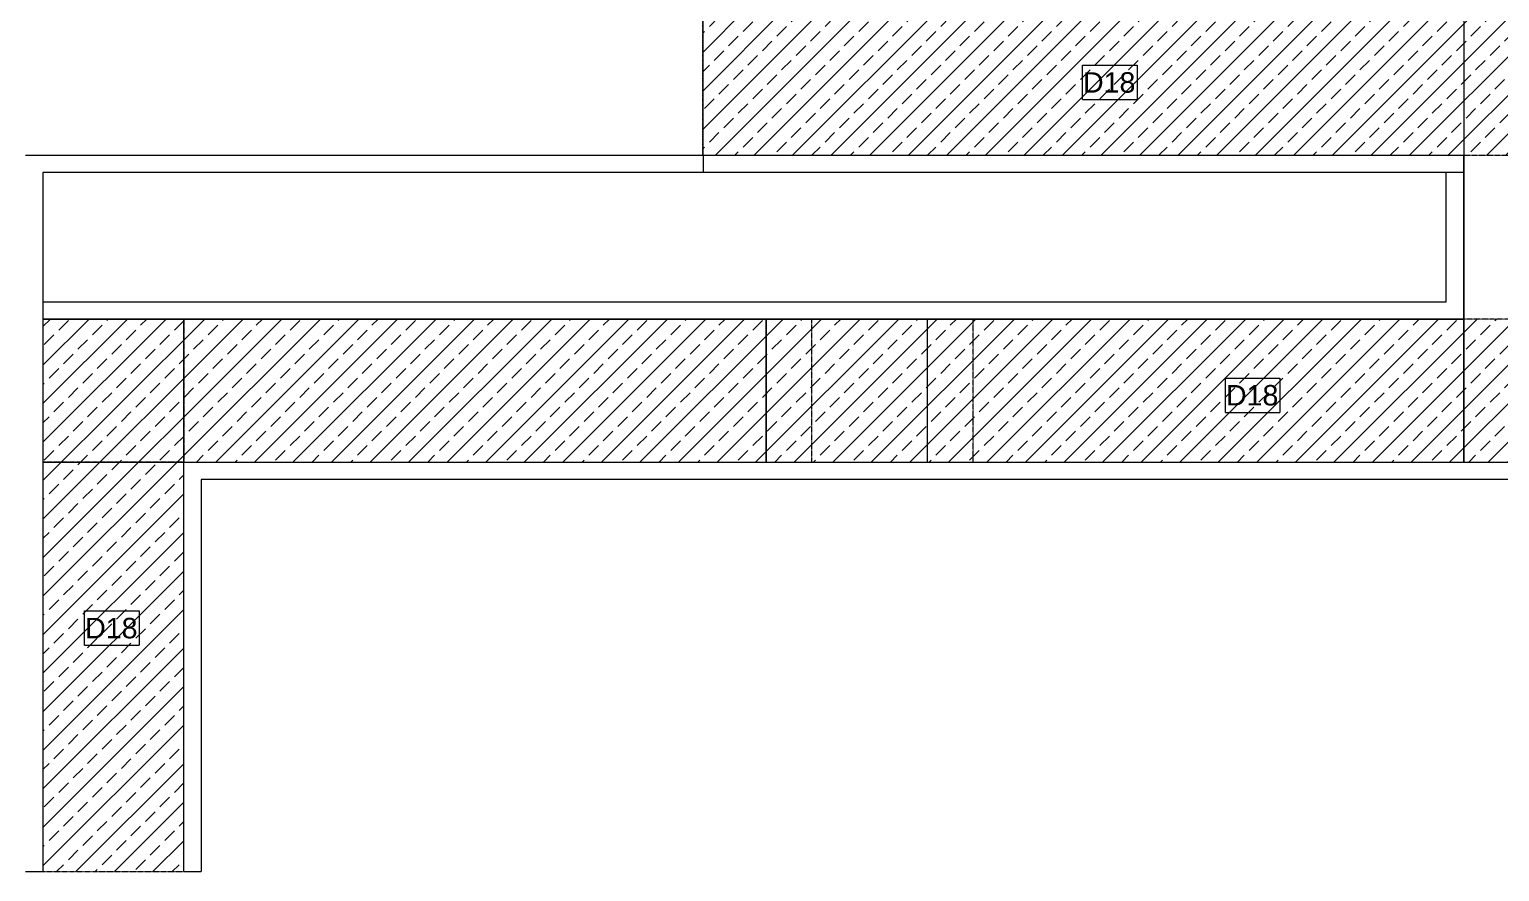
# Model space of a CAD drawing. Header units: inches. Extents: x 628 to 4524, y -721 to 887.
# Drawn here: x 3337 to 3984, y -682 to -311 of the extents above; entities that cross this region are included whole.
import ezdxf

# ---------------------------------------------------------------- set-up
doc = ezdxf.new("R2010")
doc.units = ezdxf.units.IN
doc.header["$MEASUREMENT"] = 0
for name, pattern in [('Dash 1_16_', [0.125, 0.0625, -0.0625]), ('Demolished', [0.1875, 0.125, -0.0625]), ('Hidden 1_8_', [0.1875, 0.125, -0.0625])]:
    doc.linetypes.add(name, pattern=pattern)
for name, color, linetype, lineweight in [('A-ANNO-KEYN', 231, 'Continuous', 9), ('A-DETL', 90, 'Continuous', 9), ('A-DETL-GENF', 92, 'Continuous', 9), ('A-DETL-HDLN', 90, 'Hidden 1_8_', 9), ('A-FLOR', 192, 'Continuous', 13), ('A-FLOR-LEVL', 51, 'Demolished', 9), ('A-WALL', 113, 'Continuous', 13)]:
    doc.layers.add(name, color=color, linetype=linetype, lineweight=lineweight)
doc.styles.add('Arial', font='arial.ttf', dxfattribs={"height": 9})

# ---------------------------------------------------------------- blocks, each defined once
blk = doc.blocks.new('Keynote Tag - Keynote Number - Boxed-135510-FIRST FLOOR DEMOLITION')
at = {"layer": 'A-ANNO-KEYN'}
for p, q in [((-0.125, -0.0792), (-0.125, 0.0781)), ((-0.125, 0.0781), (0.125, 0.0781)), ((0.125, 0.0781), (0.125, -0.0792)), ((-0.125, -0.0792), (0.125, -0.0792))]:
    blk.add_line(p, q, dxfattribs=at)

msp = doc.modelspace()

# ---------------------------------------------------------------- hatches: boundary and pattern name
at = {"layer": 'A-DETL-GENF'}
h = msp.add_hatch(dxfattribs=at)
h.set_pattern_fill('FP_2', style=0, pattern_type=2)
h.set_pattern_definition([(45, (3241.226, 0), (-8.48528, 8.48528), []), (45, (3249.711, 0), (-8.48528, 8.48528), [6, -3])])
h.paths.add_polyline_path([(3404.5, -681.87), (3404.5, -501.49), (4071.88, -501.49), (4071.88, -402.48), (4107.88, -402.48), (4107.88, -301.48), (3632.88, -301.48), (3632.88, -366.37), (3987.88, -366.37), (3987.88, -438.49), (3342.5, -438.49), (3342.5, -681.87)], flags=0)

# ---------------------------------------------------------------- linework, layer by layer
at = {"layer": 'A-DETL', "linetype": 'Dash 1_16_'}
msp.add_line((3632.88, -366.37), (3632.88, -302.37), dxfattribs=at)
at = {"layer": 'A-DETL'}
for p, q in [((3827.76, -366.37), (3967.84, -366.37)), ((3967.69, -366.37), (3967.69, -438.49)), ((3342.5, -438.49), (3967.84, -438.49))]:
    msp.add_line(p, q, dxfattribs=at)
at = {"layer": 'A-DETL', "color": 7, "linetype": 'Demolished'}
for p, q in [((3404.5, -438.49), (3404.5, -501.49)), ((3680.88, -501.49), (3680.88, -438.49)), ((3751.88, -501.49), (3751.88, -438.49)), ((3404.5, -501.49), (3342.5, -501.49))]:
    msp.add_line(p, q, dxfattribs=at)
at = {"layer": 'A-DETL-HDLN'}
for p, q in [((3632.88, -301.48), (3632.88, -366.37)), ((3632.88, -366.37), (3987.88, -366.37)), ((3342.5, -438.49), (3342.5, -681.87)), ((3987.88, -438.49), (3342.5, -438.49)), ((3404.5, -681.87), (3404.5, -501.49)), ((3404.5, -501.49), (4071.88, -501.49)), ((3342.5, -681.87), (3404.5, -681.87))]:
    msp.add_line(p, q, dxfattribs=at)
at = {"layer": 'A-FLOR'}
for p, q in [((3967.84, -373.99), (3967.84, -501.49)), ((3660.84, -438.49), (3660.84, -501.49)), ((3342.5, -501.49), (3404.5, -501.49))]:
    msp.add_line(p, q, dxfattribs=at)
at = {"layer": 'A-FLOR-LEVL', "linetype": 'Continuous'}
for p, q in [((3632.88, -302.37), (3632.88, -366.37)), ((3967.88, -302.37), (3967.88, -366.37)), ((3967.88, -366.37), (3967.88, -373.99)), ((3404.5, -501.49), (3404.5, -438.49)), ((3660.84, -501.49), (3660.84, -438.49)), ((3731.84, -501.49), (3731.84, -438.49)), ((3967.69, -438.49), (3967.84, -438.49)), ((3967.84, -501.49), (3967.84, -438.49))]:
    msp.add_line(p, q, dxfattribs=at)
at = {"layer": 'A-WALL', "lineweight": 9}
for p, q in [((3334.88, -366.37), (3967.84, -366.37)), ((3633.3, -373.99), (3633.3, -366.37)), ((3967.84, -366.37), (3967.84, -373.99)), ((3342.5, -373.99), (3342.5, -681.87)), ((3967.84, -373.99), (3342.5, -373.99)), ((3960.07, -430.87), (3960.07, -373.99)), ((3967.69, -373.99), (3967.69, -438.49)), ((3342.5, -430.87), (3960.07, -430.87)), ((3967.69, -438.49), (3342.5, -438.49)), ((3404.5, -681.87), (3404.5, -501.49)), ((3404.5, -501.49), (4071.88, -501.49)), ((3412.13, -509.12), (3412.13, -681.87)), ((4079.5, -509.12), (3412.13, -509.12)), ((3334.88, -681.87), (3342.5, -681.87)), ((3404.5, -681.87), (3412.13, -681.87))]:
    msp.add_line(p, q, dxfattribs=at)

# ---------------------------------------------------------------- block references
at = {"layer": 'A-ANNO-KEYN', "xscale": 95.99999999999994, "yscale": 95.99999999999994, "zscale": 95.99999999999994}
for p in [(3812.04, -334.23), (3874.97, -472), (3372.83, -574.56)]:
    msp.add_blockref('Keynote Tag - Keynote Number - Boxed-135510-FIRST FLOOR DEMOLITION', p, dxfattribs=at)

# ---------------------------------------------------------------- texts
at = {"layer": 'A-ANNO-KEYN', "char_height": 9, "width": 28.179, "attachment_point": 1, "style": 'Arial'}
for insert in [(3800.26, -329.78), (3863.19, -467.55), (3361.05, -570.11)]:
    msp.add_mtext('D18', dxfattribs=dict(at, insert=insert))

doc.saveas('drawing.dxf')
